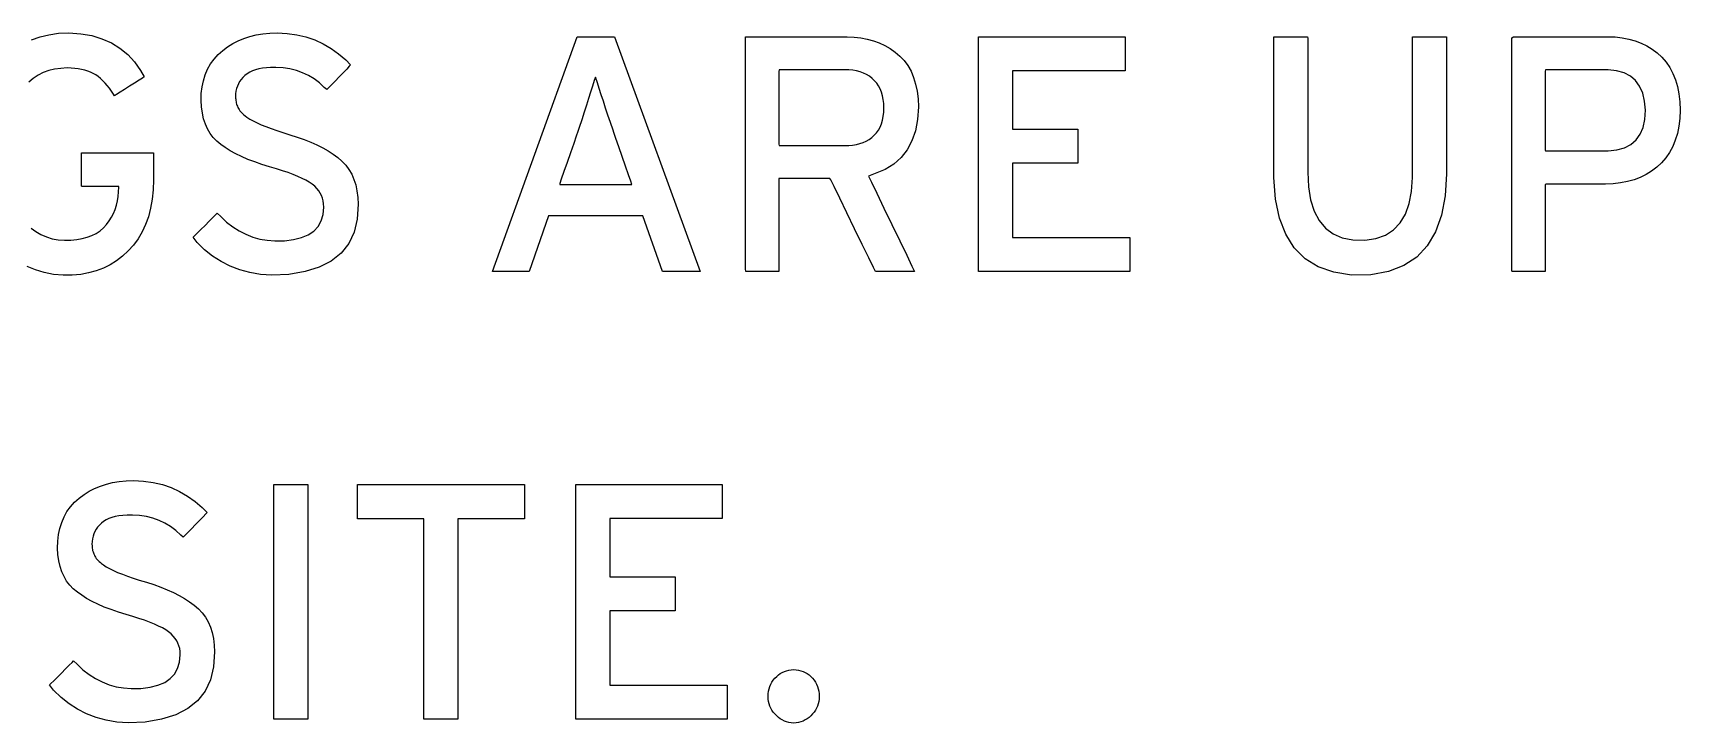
# Model space of a CAD drawing. Extents: x 1 to 47.7, y 0.2 to 33.4.
# Drawn here: x 2.972 to 4.812, y 19.892 to 20.662 of the extents above; entities that cross this region are included whole.
import ezdxf

# ---------------------------------------------------------------- set-up
doc = ezdxf.new("R2010")
doc.units = 0
doc.header["$MEASUREMENT"] = 0
doc.layers.add('6_0____DWG', color=7, linetype='CONTINUOUS')

msp = doc.modelspace()

# ---------------------------------------------------------------- linework, layer by layer
at = {"layer": '6_0____DWG'}
for points in [[(2.9707, 20.6549), (2.9801, 20.6582), (2.9901, 20.6605), (3.0007, 20.662), (3.0121, 20.6624), (3.0255, 20.6615), (3.0379, 20.6594), (3.0493, 20.656), (3.0598, 20.6514), (3.0694, 20.6455), (3.0781, 20.6384), (3.0858, 20.6301), (3.0925, 20.6205), (3.0964, 20.6133), (3.0945, 20.6121), (3.0907, 20.6097), (3.0858, 20.6065), (3.0802, 20.603), (3.0746, 20.5994), (3.0696, 20.5961), (3.0657, 20.5936), (3.0634, 20.5922), (3.062, 20.5939), (3.0598, 20.5974), (3.0576, 20.6006), (3.0552, 20.6036), (3.0528, 20.6064), (3.0503, 20.609), (3.0478, 20.6114), (3.0452, 20.6136), (3.0425, 20.6156), (3.0396, 20.6172), (3.0366, 20.6186), (3.0334, 20.6198), (3.03, 20.6209), (3.0265, 20.6217), (3.0227, 20.6224), (3.0188, 20.6229), (3.0148, 20.6232), (3.0105, 20.6233), (3.0034, 20.6229), (2.9964, 20.622), (2.9898, 20.6203), (2.9836, 20.6181), (2.9779, 20.6152), (2.9725, 20.6116), (2.9675, 20.6075)], [(3.6754, 20.3958), (3.6534, 20.4581), (3.5483, 20.4581), (3.5265, 20.3958), (3.4857, 20.3958), (3.5801, 20.6582), (3.6219, 20.6582), (3.7175, 20.3958), (3.6754, 20.3958)], [(4.0284, 20.3958), (4.0284, 20.6582), (4.1922, 20.6582), (4.1922, 20.6202), (4.0664, 20.6202), (4.0664, 20.5549), (4.1395, 20.5549), (4.1395, 20.5169), (4.0664, 20.5169), (4.0664, 20.4339), (4.1977, 20.4339), (4.1977, 20.3958), (4.0284, 20.3958)], [(2.9703, 20.4444), (2.9755, 20.4405), (2.9811, 20.4372), (2.9872, 20.4346), (2.9936, 20.4326), (3.0004, 20.4314), (3.0076, 20.4308), (3.0147, 20.431), (3.0212, 20.4316), (3.0273, 20.4327), (3.0329, 20.4342), (3.0381, 20.4362), (3.0428, 20.4386), (3.0471, 20.4414), (3.051, 20.4447), (3.0544, 20.4484), (3.0573, 20.4524), (3.0598, 20.4566), (3.062, 20.4609), (3.0639, 20.4653), (3.0654, 20.47), (3.0665, 20.4748), (3.0674, 20.4798), (3.0679, 20.4849), (3.068, 20.49), (3.068, 20.49), (3.068, 20.4901), (3.068, 20.4903), (3.068, 20.4904), (3.068, 20.4906), (3.068, 20.4908), (3.068, 20.491), (3.068, 20.491), (3.0679, 20.4911), (3.0658, 20.4911), (3.0613, 20.4911), (3.0553, 20.4911), (3.0484, 20.4911), (3.0414, 20.4911), (3.035, 20.4911), (3.03, 20.4911), (3.027, 20.4911), (3.0265, 20.4913), (3.0265, 20.4937), (3.0265, 20.4981), (3.0265, 20.5037), (3.0265, 20.5101), (3.0265, 20.5164), (3.0265, 20.522), (3.0265, 20.5263), (3.0265, 20.5285), (3.0276, 20.5287), (3.0336, 20.5287), (3.0436, 20.5287), (3.056, 20.5287), (3.0696, 20.5287), (3.0828, 20.5287), (3.0944, 20.5287), (3.1028, 20.5287), (3.1067, 20.5287), (3.1068, 20.528), (3.1068, 20.5254), (3.1068, 20.5215), (3.1068, 20.5167), (3.1068, 20.5116), (3.1068, 20.5067), (3.1068, 20.5025), (3.1068, 20.4996), (3.1068, 20.4985), (3.1064, 20.4873), (3.1053, 20.4766), (3.1035, 20.4666), (3.1011, 20.4571), (3.0979, 20.4483), (3.0941, 20.4401), (3.0897, 20.4324), (3.0845, 20.4254), (3.0787, 20.419), (3.0724, 20.4131), (3.0657, 20.4079), (3.0585, 20.4035), (3.0509, 20.3997), (3.0429, 20.3967), (3.0344, 20.3944), (3.0255, 20.3928), (3.0161, 20.3918), (3.0059, 20.3918), (2.995, 20.3928), (2.9848, 20.3948), (2.9751, 20.3977), (2.9659, 20.4015)], [(3.2412, 19.8958), (3.2412, 20.1582), (3.2793, 20.1582), (3.2793, 19.8958), (3.2412, 19.8958)], [(3.447, 20.1198), (3.447, 19.8958), (3.409, 19.8958), (3.409, 20.1198), (3.3348, 20.1198), (3.3348, 20.1582), (3.5212, 20.1582), (3.5212, 20.1198), (3.447, 20.1198)], [(3.5785, 19.8958), (3.5785, 20.1582), (3.7423, 20.1582), (3.7423, 20.1202), (3.6166, 20.1202), (3.6166, 20.0549), (3.6896, 20.0549), (3.6896, 20.0169), (3.6166, 20.0169), (3.6166, 19.9339), (3.7478, 19.9339), (3.7478, 19.8958), (3.5785, 19.8958)]]:
    msp.add_lwpolyline(points, dxfattribs=at)
for points in [[(3.3355, 20.4712), (3.3344, 20.4546), (3.3309, 20.44), (3.3249, 20.4273), (3.3164, 20.4165), (3.3055, 20.4077), (3.2921, 20.4007), (3.2763, 20.3958), (3.258, 20.3927), (3.2389, 20.3917), (3.2264, 20.3927), (3.2145, 20.3947), (3.2032, 20.3978), (3.1925, 20.4019), (3.1824, 20.407), (3.1729, 20.4131), (3.164, 20.4203), (3.1557, 20.4284), (3.1511, 20.4342), (3.1527, 20.4358), (3.1558, 20.4389), (3.1599, 20.443), (3.1645, 20.4475), (3.169, 20.4521), (3.1731, 20.4562), (3.1763, 20.4593), (3.178, 20.4611), (3.1819, 20.4574), (3.1885, 20.4512), (3.1954, 20.4458), (3.2026, 20.4413), (3.21, 20.4375), (3.2177, 20.4344), (3.2257, 20.4322), (3.2339, 20.4308), (3.2423, 20.4301), (3.2531, 20.4303), (3.2634, 20.4316), (3.2722, 20.4338), (3.2798, 20.437), (3.286, 20.4412), (3.2908, 20.4464), (3.2942, 20.4526), (3.2963, 20.4598), (3.2971, 20.468), (3.2969, 20.4715), (3.2965, 20.4748), (3.2957, 20.4778), (3.2946, 20.4808), (3.2932, 20.4836), (3.2914, 20.4862), (3.2893, 20.4888), (3.287, 20.4912), (3.2842, 20.4934), (3.2809, 20.4956), (3.2772, 20.4979), (3.2729, 20.5), (3.2682, 20.5022), (3.2629, 20.5043), (3.2572, 20.5065), (3.251, 20.5085), (3.2443, 20.5106), (3.2366, 20.5128), (3.228, 20.5155), (3.2199, 20.5183), (3.2123, 20.5212), (3.2052, 20.5243), (3.1987, 20.5275), (3.1926, 20.5308), (3.1871, 20.5343), (3.1822, 20.5379), (3.1777, 20.5416), (3.1737, 20.5456), (3.1702, 20.5502), (3.1673, 20.5552), (3.1648, 20.5606), (3.1629, 20.5665), (3.1615, 20.5729), (3.1605, 20.5798), (3.1601, 20.5871), (3.1603, 20.5948), (3.1612, 20.6022), (3.1626, 20.6091), (3.1647, 20.6157), (3.1673, 20.6219), (3.1706, 20.6278), (3.1746, 20.6332), (3.1791, 20.6383), (3.1842, 20.6429), (3.1897, 20.647), (3.1954, 20.6506), (3.2015, 20.6537), (3.2079, 20.6563), (3.2146, 20.6585), (3.2216, 20.6602), (3.229, 20.6614), (3.2367, 20.6622), (3.2451, 20.6624), (3.2562, 20.6618), (3.267, 20.6603), (3.2772, 20.6579), (3.287, 20.6546), (3.2964, 20.6503), (3.3053, 20.6452), (3.3137, 20.6392), (3.3217, 20.6323), (3.3271, 20.6267), (3.3256, 20.6252), (3.3227, 20.6221), (3.3187, 20.618), (3.3142, 20.6134), (3.3097, 20.6087), (3.3056, 20.6044), (3.3023, 20.6011), (3.3005, 20.5991), (3.2977, 20.6015), (3.2922, 20.6066), (3.2863, 20.611), (3.28, 20.6148), (3.2735, 20.6179), (3.2665, 20.6204), (3.2593, 20.6222), (3.2516, 20.6234), (3.2437, 20.624), (3.2377, 20.6239), (3.233, 20.6236), (3.2286, 20.623), (3.2246, 20.6222), (3.2208, 20.6212), (3.2174, 20.62), (3.2143, 20.6185), (3.2115, 20.6168), (3.209, 20.6149), (3.2068, 20.6128), (3.2048, 20.6105), (3.2031, 20.6081), (3.2017, 20.6056), (3.2006, 20.6029), (3.1997, 20.6002), (3.199, 20.5973), (3.1986, 20.5943), (3.1985, 20.5913), (3.1986, 20.5897), (3.1987, 20.5883), (3.1988, 20.5869), (3.1991, 20.5855), (3.1993, 20.5842), (3.1997, 20.5829), (3.2001, 20.5817), (3.2006, 20.5805), (3.2012, 20.5793), (3.2018, 20.5781), (3.2025, 20.5768), (3.2034, 20.5756), (3.2043, 20.5744), (3.2054, 20.5732), (3.2066, 20.5721), (3.2079, 20.5709), (3.2092, 20.5698), (3.2113, 20.5683), (3.2145, 20.5662), (3.2182, 20.5641), (3.2225, 20.562), (3.2272, 20.5599), (3.2325, 20.5578), (3.2382, 20.5556), (3.2445, 20.5535), (3.2513, 20.5513), (3.2593, 20.5488), (3.2675, 20.5462), (3.2753, 20.5434), (3.2826, 20.5404), (3.2895, 20.5373), (3.2959, 20.534), (3.302, 20.5306), (3.3076, 20.527), (3.3127, 20.5233), (3.3174, 20.5193), (3.3216, 20.5149), (3.3252, 20.51), (3.3283, 20.5046), (3.3308, 20.4989), (3.3328, 20.4926), (3.3342, 20.4859), (3.3351, 20.4788)], [(3.9613, 20.5798), (3.9604, 20.5658), (3.958, 20.5532), (3.9541, 20.542), (3.9488, 20.532), (3.9421, 20.5234), (3.9339, 20.516), (3.9242, 20.51), (3.9132, 20.5054), (3.9056, 20.5025), (3.9088, 20.4959), (3.9149, 20.4834), (3.9229, 20.4669), (3.9317, 20.4486), (3.9406, 20.4304), (3.9484, 20.4142), (3.9542, 20.4021), (3.9571, 20.3961), (3.9564, 20.3958), (3.9527, 20.3958), (3.9469, 20.3958), (3.9398, 20.3958), (3.9322, 20.3958), (3.9249, 20.3958), (3.9188, 20.3958), (3.9147, 20.3958), (3.9133, 20.3959), (3.9111, 20.4004), (3.9059, 20.4111), (3.8986, 20.4262), (3.8901, 20.4437), (3.8815, 20.4615), (3.8735, 20.4779), (3.8672, 20.4909), (3.8635, 20.4985), (3.8625, 20.4997), (3.8586, 20.4997), (3.8517, 20.4997), (3.8427, 20.4997), (3.8329, 20.4997), (3.8232, 20.4997), (3.8147, 20.4997), (3.8085, 20.4997), (3.8056, 20.4997), (3.8055, 20.4971), (3.8055, 20.4878), (3.8055, 20.4737), (3.8055, 20.4567), (3.8055, 20.4388), (3.8055, 20.4218), (3.8055, 20.4077), (3.8055, 20.3985), (3.8055, 20.3958), (3.8036, 20.3958), (3.7996, 20.3958), (3.7941, 20.3958), (3.7877, 20.3958), (3.7813, 20.3958), (3.7755, 20.3958), (3.771, 20.3958), (3.7685, 20.3958), (3.7682, 20.3988), (3.7682, 20.418), (3.7682, 20.4508), (3.7682, 20.4922), (3.7682, 20.5374), (3.7682, 20.5815), (3.7682, 20.6195), (3.7682, 20.6467), (3.7682, 20.6581), (3.7717, 20.6582), (3.7821, 20.6582), (3.7976, 20.6582), (3.816, 20.6582), (3.8353, 20.6582), (3.8533, 20.6582), (3.8681, 20.6582), (3.8774, 20.6582), (3.8818, 20.6582), (3.8896, 20.6578), (3.8971, 20.6569), (3.9042, 20.6555), (3.9111, 20.6536), (3.9176, 20.6513), (3.9239, 20.6484), (3.9298, 20.645), (3.9355, 20.6411), (3.9408, 20.6366), (3.9455, 20.6315), (3.9497, 20.6259), (3.9532, 20.6196), (3.956, 20.6128), (3.9583, 20.6054), (3.9599, 20.5975), (3.961, 20.5889)], [(4.5515, 20.5052), (4.55, 20.4806), (4.5459, 20.459), (4.5392, 20.4404), (4.5299, 20.4248), (4.5181, 20.4121), (4.5036, 20.4025), (4.4865, 20.3959), (4.4669, 20.3923), (4.4452, 20.392), (4.4254, 20.3951), (4.4081, 20.4012), (4.3934, 20.4103), (4.3813, 20.4224), (4.3717, 20.4375), (4.3647, 20.4556), (4.3603, 20.4767), (4.3584, 20.5009), (4.3584, 20.5098), (4.3584, 20.5233), (4.3584, 20.5439), (4.3584, 20.5689), (4.3584, 20.5954), (4.3584, 20.6203), (4.3584, 20.641), (4.3584, 20.6545), (4.3584, 20.6582), (4.3604, 20.6582), (4.3646, 20.6582), (4.3702, 20.6582), (4.3767, 20.6582), (4.3833, 20.6582), (4.3892, 20.6582), (4.3937, 20.6582), (4.3962, 20.6582), (4.3964, 20.6561), (4.3964, 20.6445), (4.3964, 20.6251), (4.3964, 20.6009), (4.3964, 20.5747), (4.3964, 20.5494), (4.3964, 20.5278), (4.3964, 20.5127), (4.3964, 20.507), (4.3972, 20.4904), (4.3995, 20.4759), (4.4035, 20.4634), (4.409, 20.4529), (4.4161, 20.4444), (4.4247, 20.438), (4.4349, 20.4336), (4.4467, 20.4312), (4.46, 20.431), (4.4723, 20.4329), (4.483, 20.4367), (4.4921, 20.4426), (4.4996, 20.4503), (4.5055, 20.4601), (4.5097, 20.4718), (4.5124, 20.4855), (4.5134, 20.5011), (4.5134, 20.5082), (4.5134, 20.5219), (4.5134, 20.5427), (4.5134, 20.568), (4.5134, 20.5947), (4.5134, 20.6199), (4.5134, 20.6408), (4.5134, 20.6545), (4.5135, 20.6582), (4.5155, 20.6582), (4.5196, 20.6582), (4.5253, 20.6582), (4.5318, 20.6582), (4.5384, 20.6582), (4.5443, 20.6582), (4.5488, 20.6582), (4.5513, 20.6582), (4.5515, 20.6561), (4.5515, 20.6443), (4.5515, 20.6247), (4.5515, 20.6002), (4.5515, 20.5737), (4.5515, 20.5481), (4.5515, 20.5262), (4.5515, 20.5109)], [(4.8122, 20.5761), (4.8118, 20.5669), (4.8108, 20.5583), (4.8092, 20.5501), (4.8069, 20.5425), (4.804, 20.5355), (4.8005, 20.5289), (4.7963, 20.5229), (4.7916, 20.5175), (4.7862, 20.5125), (4.7805, 20.5082), (4.7744, 20.5044), (4.7678, 20.5011), (4.7609, 20.4985), (4.7535, 20.4964), (4.7458, 20.4949), (4.7376, 20.494), (4.729, 20.4936), (4.726, 20.4936), (4.7197, 20.4936), (4.7104, 20.4936), (4.6993, 20.4936), (4.6877, 20.4936), (4.6769, 20.4936), (4.6681, 20.4936), (4.6627, 20.4936), (4.6615, 20.4932), (4.6615, 20.4872), (4.6615, 20.4758), (4.6615, 20.4607), (4.6615, 20.4438), (4.6615, 20.427), (4.6615, 20.4122), (4.6615, 20.4013), (4.6615, 20.396), (4.6607, 20.3958), (4.6574, 20.3958), (4.6523, 20.3958), (4.6461, 20.3958), (4.6396, 20.3958), (4.6335, 20.3958), (4.6284, 20.3958), (4.6251, 20.3958), (4.6242, 20.3964), (4.6242, 20.4104), (4.6242, 20.4397), (4.6242, 20.4795), (4.6242, 20.5245), (4.6242, 20.5698), (4.6242, 20.6103), (4.6242, 20.6411), (4.6242, 20.6571), (4.6261, 20.6582), (4.6348, 20.6582), (4.6488, 20.6582), (4.6661, 20.6582), (4.6846, 20.6582), (4.7024, 20.6582), (4.7173, 20.6582), (4.7273, 20.6582), (4.7315, 20.6582), (4.7397, 20.6579), (4.7475, 20.657), (4.7549, 20.6556), (4.762, 20.6536), (4.7687, 20.651), (4.7751, 20.6479), (4.781, 20.6443), (4.7866, 20.6401), (4.7919, 20.6353), (4.7966, 20.6298), (4.8007, 20.6239), (4.8041, 20.6173), (4.807, 20.6102), (4.8092, 20.6025), (4.8108, 20.5943), (4.8118, 20.5855)], [(3.6202, 20.5537), (3.6173, 20.5623), (3.6145, 20.5706), (3.6119, 20.5785), (3.6094, 20.5861), (3.607, 20.5933), (3.6048, 20.6002), (3.6028, 20.6067), (3.6008, 20.6129), (3.5991, 20.6093), (3.5972, 20.603), (3.5952, 20.5962), (3.593, 20.5891), (3.5906, 20.5816), (3.588, 20.5738), (3.5853, 20.5655), (3.5824, 20.5569), (3.5809, 20.5524), (3.5792, 20.5473), (3.5763, 20.539), (3.5727, 20.5287), (3.5689, 20.5178), (3.5653, 20.5075), (3.5624, 20.4992), (3.5607, 20.4941), (3.5609, 20.4932), (3.5666, 20.4932), (3.5771, 20.4932), (3.5906, 20.4932), (3.6053, 20.4932), (3.6194, 20.4932), (3.6313, 20.4932), (3.6391, 20.4932), (3.6413, 20.4933), (3.6401, 20.4967), (3.6376, 20.5039), (3.6342, 20.5137), (3.6304, 20.5246), (3.6266, 20.5353), (3.6234, 20.5446), (3.6211, 20.5512)], [(3.9229, 20.5787), (3.9227, 20.5835), (3.9221, 20.5881), (3.9213, 20.5923), (3.9201, 20.5963), (3.9186, 20.6), (3.9169, 20.6033), (3.9148, 20.6064), (3.9124, 20.6091), (3.9096, 20.6117), (3.9066, 20.614), (3.9034, 20.6159), (3.8999, 20.6176), (3.8962, 20.6189), (3.8923, 20.62), (3.8881, 20.6207), (3.8836, 20.6211), (3.8796, 20.6213), (3.8759, 20.6213), (3.8677, 20.6213), (3.8564, 20.6213), (3.8435, 20.6213), (3.8305, 20.6213), (3.8189, 20.6213), (3.8102, 20.6213), (3.8058, 20.6213), (3.8055, 20.6195), (3.8055, 20.6122), (3.8055, 20.6006), (3.8055, 20.5864), (3.8055, 20.5714), (3.8055, 20.5573), (3.8055, 20.5457), (3.8055, 20.5383), (3.8058, 20.5366), (3.8102, 20.5366), (3.8189, 20.5366), (3.8305, 20.5366), (3.8435, 20.5366), (3.8564, 20.5366), (3.8677, 20.5366), (3.8759, 20.5366), (3.8796, 20.5366), (3.8836, 20.5367), (3.8879, 20.5371), (3.8921, 20.5378), (3.896, 20.5388), (3.8996, 20.5401), (3.9031, 20.5417), (3.9063, 20.5435), (3.9093, 20.5457), (3.912, 20.5482), (3.9145, 20.5509), (3.9167, 20.5539), (3.9185, 20.5573), (3.92, 20.5609), (3.9212, 20.5649), (3.9221, 20.5692), (3.9227, 20.5738)], [(4.7735, 20.5761), (4.7726, 20.5864), (4.7705, 20.5953), (4.7671, 20.6029), (4.7625, 20.6092), (4.7567, 20.6142), (4.7497, 20.6179), (4.7414, 20.6202), (4.7319, 20.6212), (4.728, 20.6213), (4.7214, 20.6213), (4.7114, 20.6213), (4.6994, 20.6213), (4.687, 20.6213), (4.6757, 20.6213), (4.6668, 20.6213), (4.662, 20.6213), (4.6615, 20.6199), (4.6615, 20.6122), (4.6615, 20.5997), (4.6615, 20.5842), (4.6615, 20.5677), (4.6615, 20.5521), (4.6615, 20.5396), (4.6615, 20.532), (4.662, 20.5306), (4.6668, 20.5306), (4.6757, 20.5306), (4.687, 20.5306), (4.6994, 20.5306), (4.7114, 20.5306), (4.7214, 20.5306), (4.728, 20.5306), (4.7319, 20.5306), (4.7417, 20.5317), (4.7501, 20.5341), (4.7572, 20.5379), (4.7631, 20.5429), (4.7676, 20.5492), (4.7709, 20.5569), (4.7728, 20.5658)], [(3.1751, 19.9712), (3.174, 19.9546), (3.1705, 19.94), (3.1645, 19.9273), (3.156, 19.9165), (3.1451, 19.9077), (3.1317, 19.9007), (3.1159, 19.8958), (3.0976, 19.8927), (3.0785, 19.8917), (3.066, 19.8927), (3.0541, 19.8947), (3.0428, 19.8978), (3.0321, 19.9019), (3.022, 19.907), (3.0125, 19.9131), (3.0036, 19.9203), (2.9953, 19.9284), (2.9907, 19.9342), (2.9923, 19.9358), (2.9954, 19.9389), (2.9995, 19.943), (3.0041, 19.9475), (3.0086, 19.9521), (3.0127, 19.9562), (3.0159, 19.9593), (3.0176, 19.9611), (3.0215, 19.9574), (3.0281, 19.9512), (3.035, 19.9458), (3.0422, 19.9413), (3.0496, 19.9375), (3.0573, 19.9344), (3.0653, 19.9322), (3.0735, 19.9308), (3.0819, 19.9301), (3.0927, 19.9303), (3.103, 19.9316), (3.1118, 19.9338), (3.1194, 19.937), (3.1256, 19.9412), (3.1304, 19.9464), (3.1338, 19.9526), (3.1359, 19.9598), (3.1367, 19.968), (3.1365, 19.9715), (3.1361, 19.9748), (3.1353, 19.9778), (3.1342, 19.9808), (3.1328, 19.9836), (3.131, 19.9862), (3.1289, 19.9888), (3.1266, 19.9912), (3.1238, 19.9934), (3.1205, 19.9956), (3.1168, 19.9979), (3.1125, 20), (3.1078, 20.0022), (3.1025, 20.0043), (3.0968, 20.0065), (3.0906, 20.0085), (3.0839, 20.0106), (3.0762, 20.0128), (3.0676, 20.0155), (3.0595, 20.0183), (3.0519, 20.0212), (3.0448, 20.0243), (3.0383, 20.0275), (3.0322, 20.0308), (3.0267, 20.0343), (3.0218, 20.0379), (3.0173, 20.0416), (3.0133, 20.0456), (3.0098, 20.0502), (3.0069, 20.0552), (3.0044, 20.0606), (3.0025, 20.0665), (3.0011, 20.0729), (3.0001, 20.0798), (2.9997, 20.0871), (2.9999, 20.0948), (3.0008, 20.1022), (3.0022, 20.1091), (3.0043, 20.1157), (3.0069, 20.1219), (3.0102, 20.1278), (3.0142, 20.1332), (3.0187, 20.1383), (3.0238, 20.1429), (3.0293, 20.147), (3.035, 20.1506), (3.0411, 20.1537), (3.0475, 20.1563), (3.0542, 20.1585), (3.0612, 20.1602), (3.0686, 20.1614), (3.0763, 20.1622), (3.0847, 20.1624), (3.0958, 20.1618), (3.1066, 20.1603), (3.1168, 20.1579), (3.1266, 20.1546), (3.136, 20.1503), (3.1449, 20.1452), (3.1533, 20.1392), (3.1613, 20.1323), (3.1667, 20.1267), (3.1652, 20.1252), (3.1623, 20.1221), (3.1583, 20.118), (3.1538, 20.1134), (3.1493, 20.1087), (3.1452, 20.1044), (3.1419, 20.1011), (3.1401, 20.0991), (3.1373, 20.1015), (3.1318, 20.1066), (3.1259, 20.111), (3.1196, 20.1148), (3.1131, 20.1179), (3.1061, 20.1204), (3.0989, 20.1222), (3.0912, 20.1234), (3.0833, 20.124), (3.0773, 20.1239), (3.0726, 20.1236), (3.0682, 20.123), (3.0642, 20.1222), (3.0604, 20.1212), (3.057, 20.12), (3.0539, 20.1185), (3.0511, 20.1168), (3.0486, 20.1149), (3.0464, 20.1128), (3.0444, 20.1105), (3.0427, 20.1081), (3.0413, 20.1056), (3.0402, 20.1029), (3.0393, 20.1002), (3.0386, 20.0973), (3.0382, 20.0943), (3.0381, 20.0913), (3.0382, 20.0897), (3.0383, 20.0883), (3.0384, 20.0869), (3.0387, 20.0855), (3.0389, 20.0842), (3.0393, 20.0829), (3.0397, 20.0817), (3.0402, 20.0805), (3.0408, 20.0793), (3.0414, 20.0781), (3.0421, 20.0768), (3.043, 20.0756), (3.0439, 20.0744), (3.045, 20.0732), (3.0462, 20.0721), (3.0475, 20.0709), (3.0488, 20.0698), (3.0509, 20.0683), (3.0541, 20.0662), (3.0578, 20.0641), (3.0621, 20.062), (3.0668, 20.0599), (3.0721, 20.0578), (3.0778, 20.0556), (3.0841, 20.0535), (3.0909, 20.0513), (3.0989, 20.0488), (3.1071, 20.0462), (3.1149, 20.0434), (3.1222, 20.0404), (3.1291, 20.0373), (3.1355, 20.034), (3.1416, 20.0306), (3.1472, 20.027), (3.1523, 20.0233), (3.157, 20.0193), (3.1612, 20.0149), (3.1648, 20.01), (3.1679, 20.0046), (3.1704, 19.9989), (3.1724, 19.9926), (3.1738, 19.9859), (3.1747, 19.9788)], [(3.8506, 19.9213), (3.8504, 19.9184), (3.85, 19.9157), (3.8494, 19.9131), (3.8486, 19.9106), (3.8475, 19.9082), (3.8463, 19.906), (3.8448, 19.9038), (3.8432, 19.9018), (3.8413, 19.8998), (3.8394, 19.898), (3.8372, 19.8964), (3.835, 19.8951), (3.8327, 19.8939), (3.8302, 19.893), (3.8276, 19.8923), (3.8249, 19.8919), (3.822, 19.8916), (3.8193, 19.8919), (3.8166, 19.8923), (3.8141, 19.893), (3.8116, 19.8939), (3.8093, 19.8951), (3.8071, 19.8964), (3.805, 19.898), (3.8031, 19.8998), (3.8011, 19.9018), (3.7993, 19.9038), (3.7978, 19.906), (3.7965, 19.9082), (3.7954, 19.9106), (3.7946, 19.9131), (3.794, 19.9157), (3.7936, 19.9184), (3.7935, 19.9213), (3.7936, 19.9242), (3.794, 19.9271), (3.7946, 19.9298), (3.7954, 19.9324), (3.7965, 19.9349), (3.7978, 19.9373), (3.7993, 19.9395), (3.8011, 19.9417), (3.8031, 19.9436), (3.805, 19.9454), (3.8071, 19.9469), (3.8093, 19.9481), (3.8116, 19.9492), (3.8141, 19.9501), (3.8166, 19.9507), (3.8193, 19.9511), (3.822, 19.9513), (3.8249, 19.9511), (3.8276, 19.9507), (3.8302, 19.9501), (3.8327, 19.9492), (3.835, 19.9481), (3.8372, 19.9469), (3.8394, 19.9454), (3.8413, 19.9436), (3.8432, 19.9417), (3.8448, 19.9395), (3.8463, 19.9373), (3.8475, 19.9349), (3.8486, 19.9324), (3.8494, 19.9298), (3.85, 19.9271), (3.8504, 19.9242)]]:
    msp.add_lwpolyline(points, close=True, dxfattribs=at)

doc.saveas('drawing.dxf')
